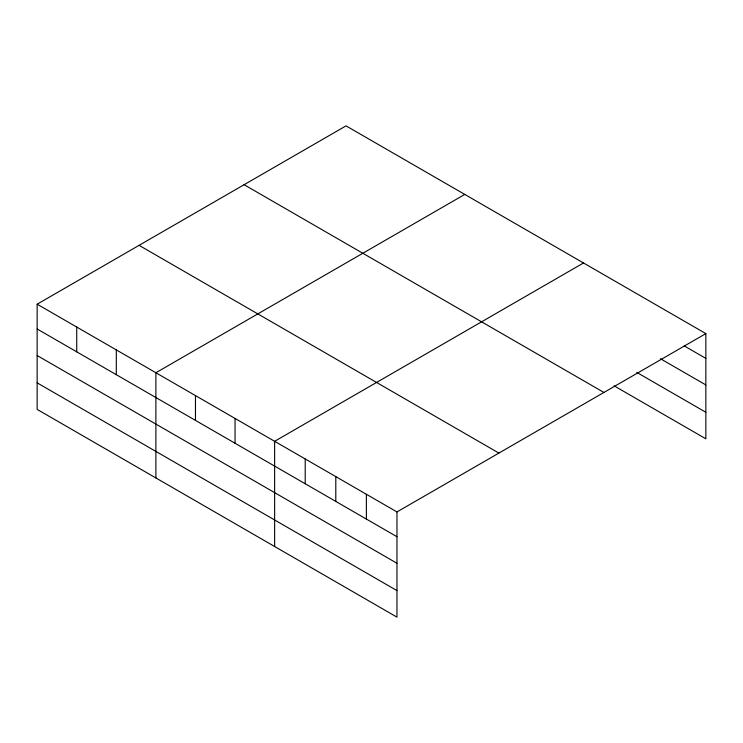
<?xml version="1.0" encoding="UTF-8"?>
<svg xmlns="http://www.w3.org/2000/svg" width="743" height="743" viewBox="0 0 743 743"><rect width="100%" height="100%" fill="white"/><g stroke="black" fill="none" stroke-linecap="round" stroke-linejoin="round"><path stroke-width="1.11" d="M396.966 563.259L396.966 511.936L37.15 304.193L37.15 409.393L396.966 617.136L396.966 563.259L37.15 355.526M614.099 385.831L705.85 438.807L705.85 333.607L346.034 125.864L37.15 304.193M464.774 194.415L155.891 372.745L155.891 477.953M583.515 262.976L274.631 441.305L274.631 546.504M396.966 511.936L705.85 333.607M684.145 345.866L705.85 358.395M660.462 358.73L705.85 384.93M636.788 372.401L705.85 412.272M244.103 184.71L603.92 392.453M139.08 245.348L498.897 453.081M37.15 328.991L396.966 536.725M37.15 382.859L396.966 590.601M366.383 494.271L366.383 519.069M335.799 476.616L335.799 501.414M305.215 458.96L305.215 483.758M235.048 418.448L235.048 443.246M195.474 395.601L195.474 420.389M116.307 349.897L116.307 374.695M76.733 327.041L76.733 351.838"/></g></svg>
